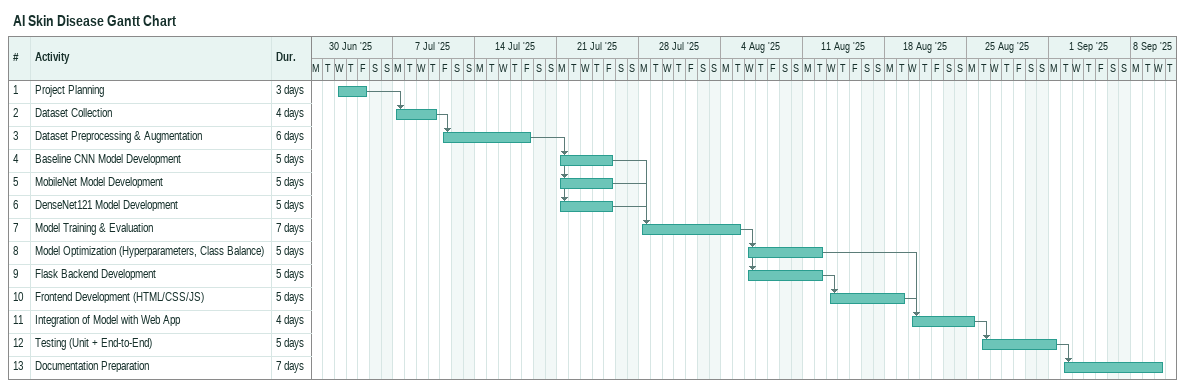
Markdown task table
AI Skin Disease Gantt Chart

| ID | Task | Duration | Start | Finish | Predecessors |
|---|---|---|---|---|---|
| 1 | Project Planning | 3d | 2025-07-02 | 2025-07-04 |  |
| 2 | Dataset Collection | 4d | 2025-07-07 | 2025-07-10 | 1 |
| 3 | Dataset Preprocessing & Augmentation | 6d | 2025-07-11 | 2025-07-18 | 2 |
| 4 | Baseline CNN Model Development | 5d | 2025-07-21 | 2025-07-25 | 3 |
| 5 | MobileNet Model Development | 5d | 2025-07-21 | 2025-07-25 | 3 |
| 6 | DenseNet121 Model Development | 5d | 2025-07-21 | 2025-07-25 | 3 |
| 7 | Model Training & Evaluation | 7d | 2025-07-28 | 2025-08-05 | 6, 5, 4 |
| 8 | Model Optimization (Hyperparameters, Class Balance) | 5d | 2025-08-06 | 2025-08-12 | 7 |
| 9 | Flask Backend Development | 5d | 2025-08-06 | 2025-08-12 | 7 |
| 10 | Frontend Development (HTML/CSS/JS) | 5d | 2025-08-13 | 2025-08-19 | 9 |
| 11 | Integration of Model with Web App | 4d | 2025-08-20 | 2025-08-25 | 8, 10 |
| 12 | Testing (Unit + End-to-End) | 5d | 2025-08-26 | 2025-09-01 | 11 |
| 13 | Documentation Preparation | 7d | 2025-09-02 | 2025-09-10 | 12 |
